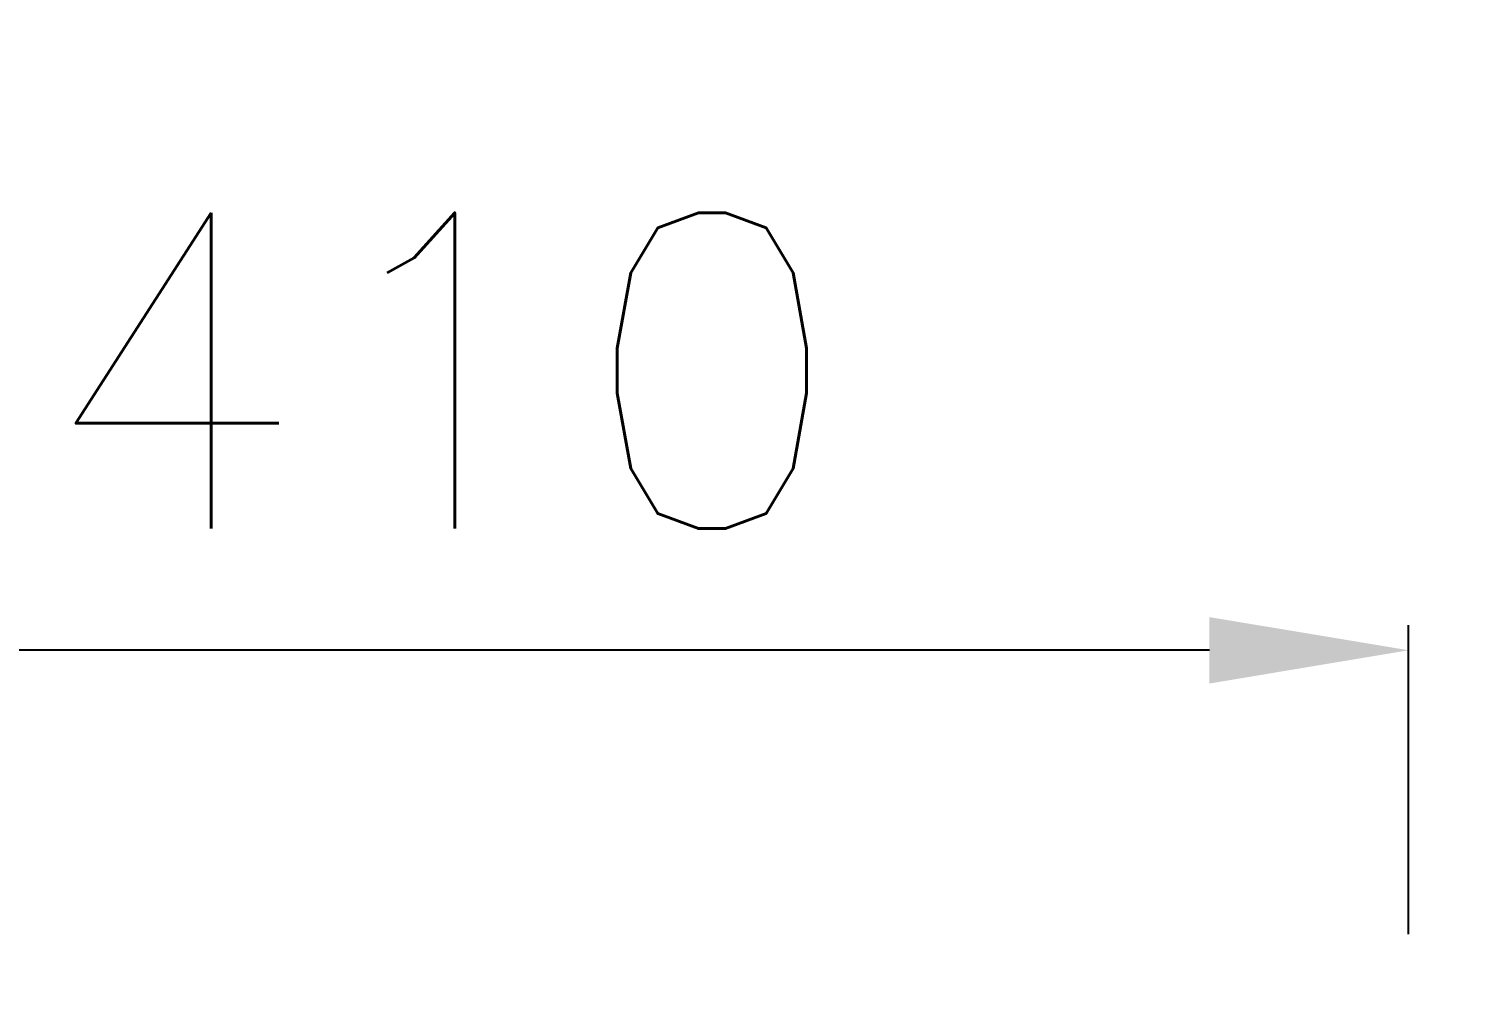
# Model space of a CAD drawing. Header units: millimetres. Extents: x -56261 to 196039, y 9480 to 100001.
# Drawn here: x 159752 to 160345, y 95910 to 96307 of the extents above; entities that cross this region are included whole.
import ezdxf
from ezdxf.enums import TextEntityAlignment as Align

# ---------------------------------------------------------------- set-up
doc = ezdxf.new("R2010")
doc.units = ezdxf.units.MM
doc.set_wipeout_variables(frame=1)
doc.layers.add('SS-TEXT', color=7, linetype='Continuous')
doc.styles.add('DVM_DEFAULT', font='romans.shx', dxfattribs={"bigfont": 'whgtxt.shx'})

# ---------------------------------------------------------------- blocks, each defined once
blk = doc.blocks.new('A$C43DE16F2')
blk.add_wipeout([(0, 14550), (0, 0), (29100, 0), (29100, 14550)]).dxf.layer = 'SS-TEXT'
at = {"layer": 'SS-TEXT', "color": 3, "linetype": 'ByBlock', "ltscale": 0.2}
for p, q in [((12193.9, 7584.6), (12193.9, 7878)), ((12004.6, 7854.3), (10159, 7854.3))]:
    blk.add_line(p, q, dxfattribs=at)
blk.add_solid([(12004.6, 7885.8), (12004.6, 7822.7), (12193.9, 7854.3)], dxfattribs=at)
at = {"layer": 'SS-TEXT', "style": 'DVM_DEFAULT'}
blk.add_text('1,410', height=300, dxfattribs=at).set_placement((11081.8, 8119.9), align=Align.MIDDLE_CENTER)

msp = doc.modelspace()

# ---------------------------------------------------------------- block references
at = {"layer": 'SS-TEXT', "xscale": 0.4331186193392458, "yscale": 0.4331186193392458, "zscale": 0.4331186193392458}
msp.add_blockref('A$C43DE16F2', (155038.86, 92649.19), dxfattribs=at)

doc.saveas('drawing.dxf')
